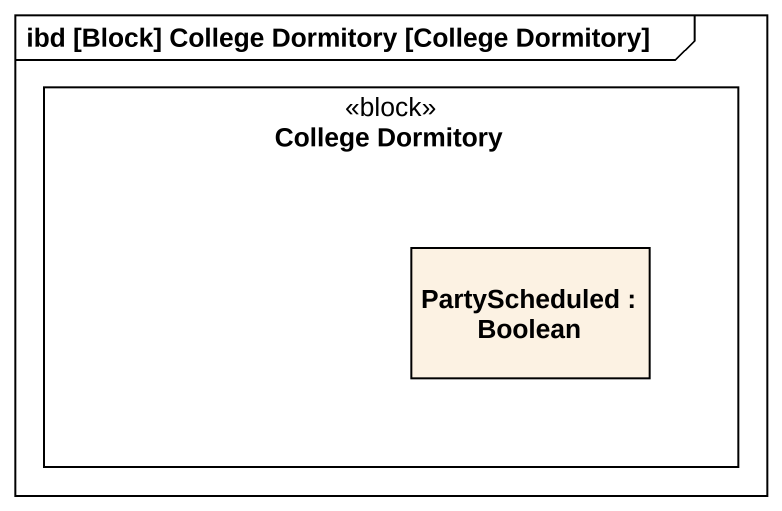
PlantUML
@startuml
mainframe ibd [Block] College Dormitory [College Dormitory]
rectangle "College Dormitory" as College_Dormitory <<block>> {
  rectangle "PartyScheduled : Boolean" as PartyScheduled
}
@enduml
